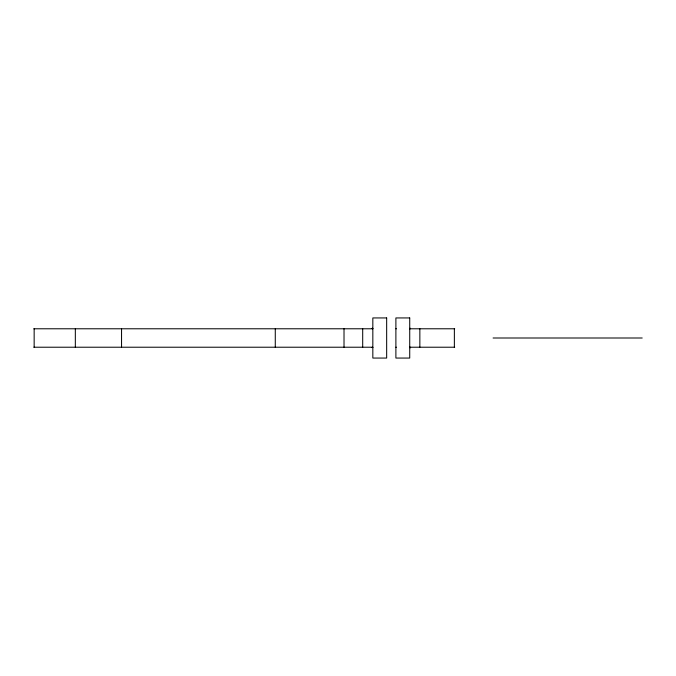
<?xml version="1.0" encoding="UTF-8"?>
<svg xmlns="http://www.w3.org/2000/svg" width="676" height="676" viewBox="0 0 676 676"><rect width="100%" height="100%" fill="white"/><g stroke="black" fill="none" stroke-linecap="round" stroke-linejoin="round"><path stroke-width="1.01" d="M33.8 328.781L372.789 328.781M395.891 328.781L396.389 328.781M409.766 328.781L454.686 328.781M493.091 338L642.2 338M33.8 347.219L372.789 347.219M395.891 347.219L396.389 347.219M409.766 347.219L454.686 347.219M454.365 328.781L454.365 347.219M419.855 328.781L419.855 347.219M362.699 328.781L362.699 347.219M344.016 328.781L344.016 347.219M275.276 328.781L275.276 347.219M121.553 328.781L121.553 347.219M75.332 328.781L75.332 347.219M34.155 328.781L34.155 347.219M372.451 328.147A14.517 1.893 39.8 0 1 372.569 328.908M372.865 328.468A14.517 1.876 37.1 0 1 371.935 328.375M371.935 347.625A14.517 1.876 -37.1 0 1 372.865 347.532M409.986 328.908A14.517 1.893 -39.8 0 1 410.104 328.147M409.69 347.532A14.517 1.876 37.1 0 1 410.619 347.625M410.104 347.853A14.517 1.893 39.8 0 1 409.986 347.092M386.664 317.94L372.831 317.94L372.831 358.06L386.664 358.06L386.664 317.94M409.724 317.94L395.891 317.94L395.891 358.06L409.724 358.06L409.724 317.94"/></g></svg>
